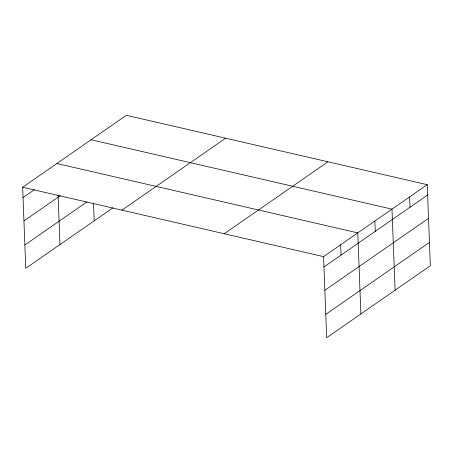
<?xml version="1.0" encoding="UTF-8"?>
<svg xmlns="http://www.w3.org/2000/svg" width="453" height="453" viewBox="0 0 453 453"><rect width="100%" height="100%" fill="white"/><g stroke="black" fill="none" stroke-linecap="round" stroke-linejoin="round"><path stroke-width="0.68" d="M112.95 207.808L25.764 268.318L22.65 187.259L126.325 115.305L427.236 184.682L430.35 265.741L326.675 337.695L323.561 256.636L427.236 184.682M23.046 197.576L34.451 189.66M23.941 220.922L60.436 195.594M24.87 244.971L87.021 201.84M121.953 210.152L225.622 138.205M224.263 233.742L327.932 161.789M323.957 266.953L427.632 195M324.858 290.294L428.527 218.346M325.781 314.348L429.455 242.395M91.076 139.773L391.987 209.144L395.101 290.203M56.863 163.516L357.774 232.893L360.888 313.946M22.65 187.259L323.561 256.636M409.614 196.913L410.01 207.231M374.88 221.019L375.277 231.336M340.667 244.762L341.064 255.079M93.505 202.978L94.19 220.826M58.075 195.118L59.977 244.575"/></g></svg>
